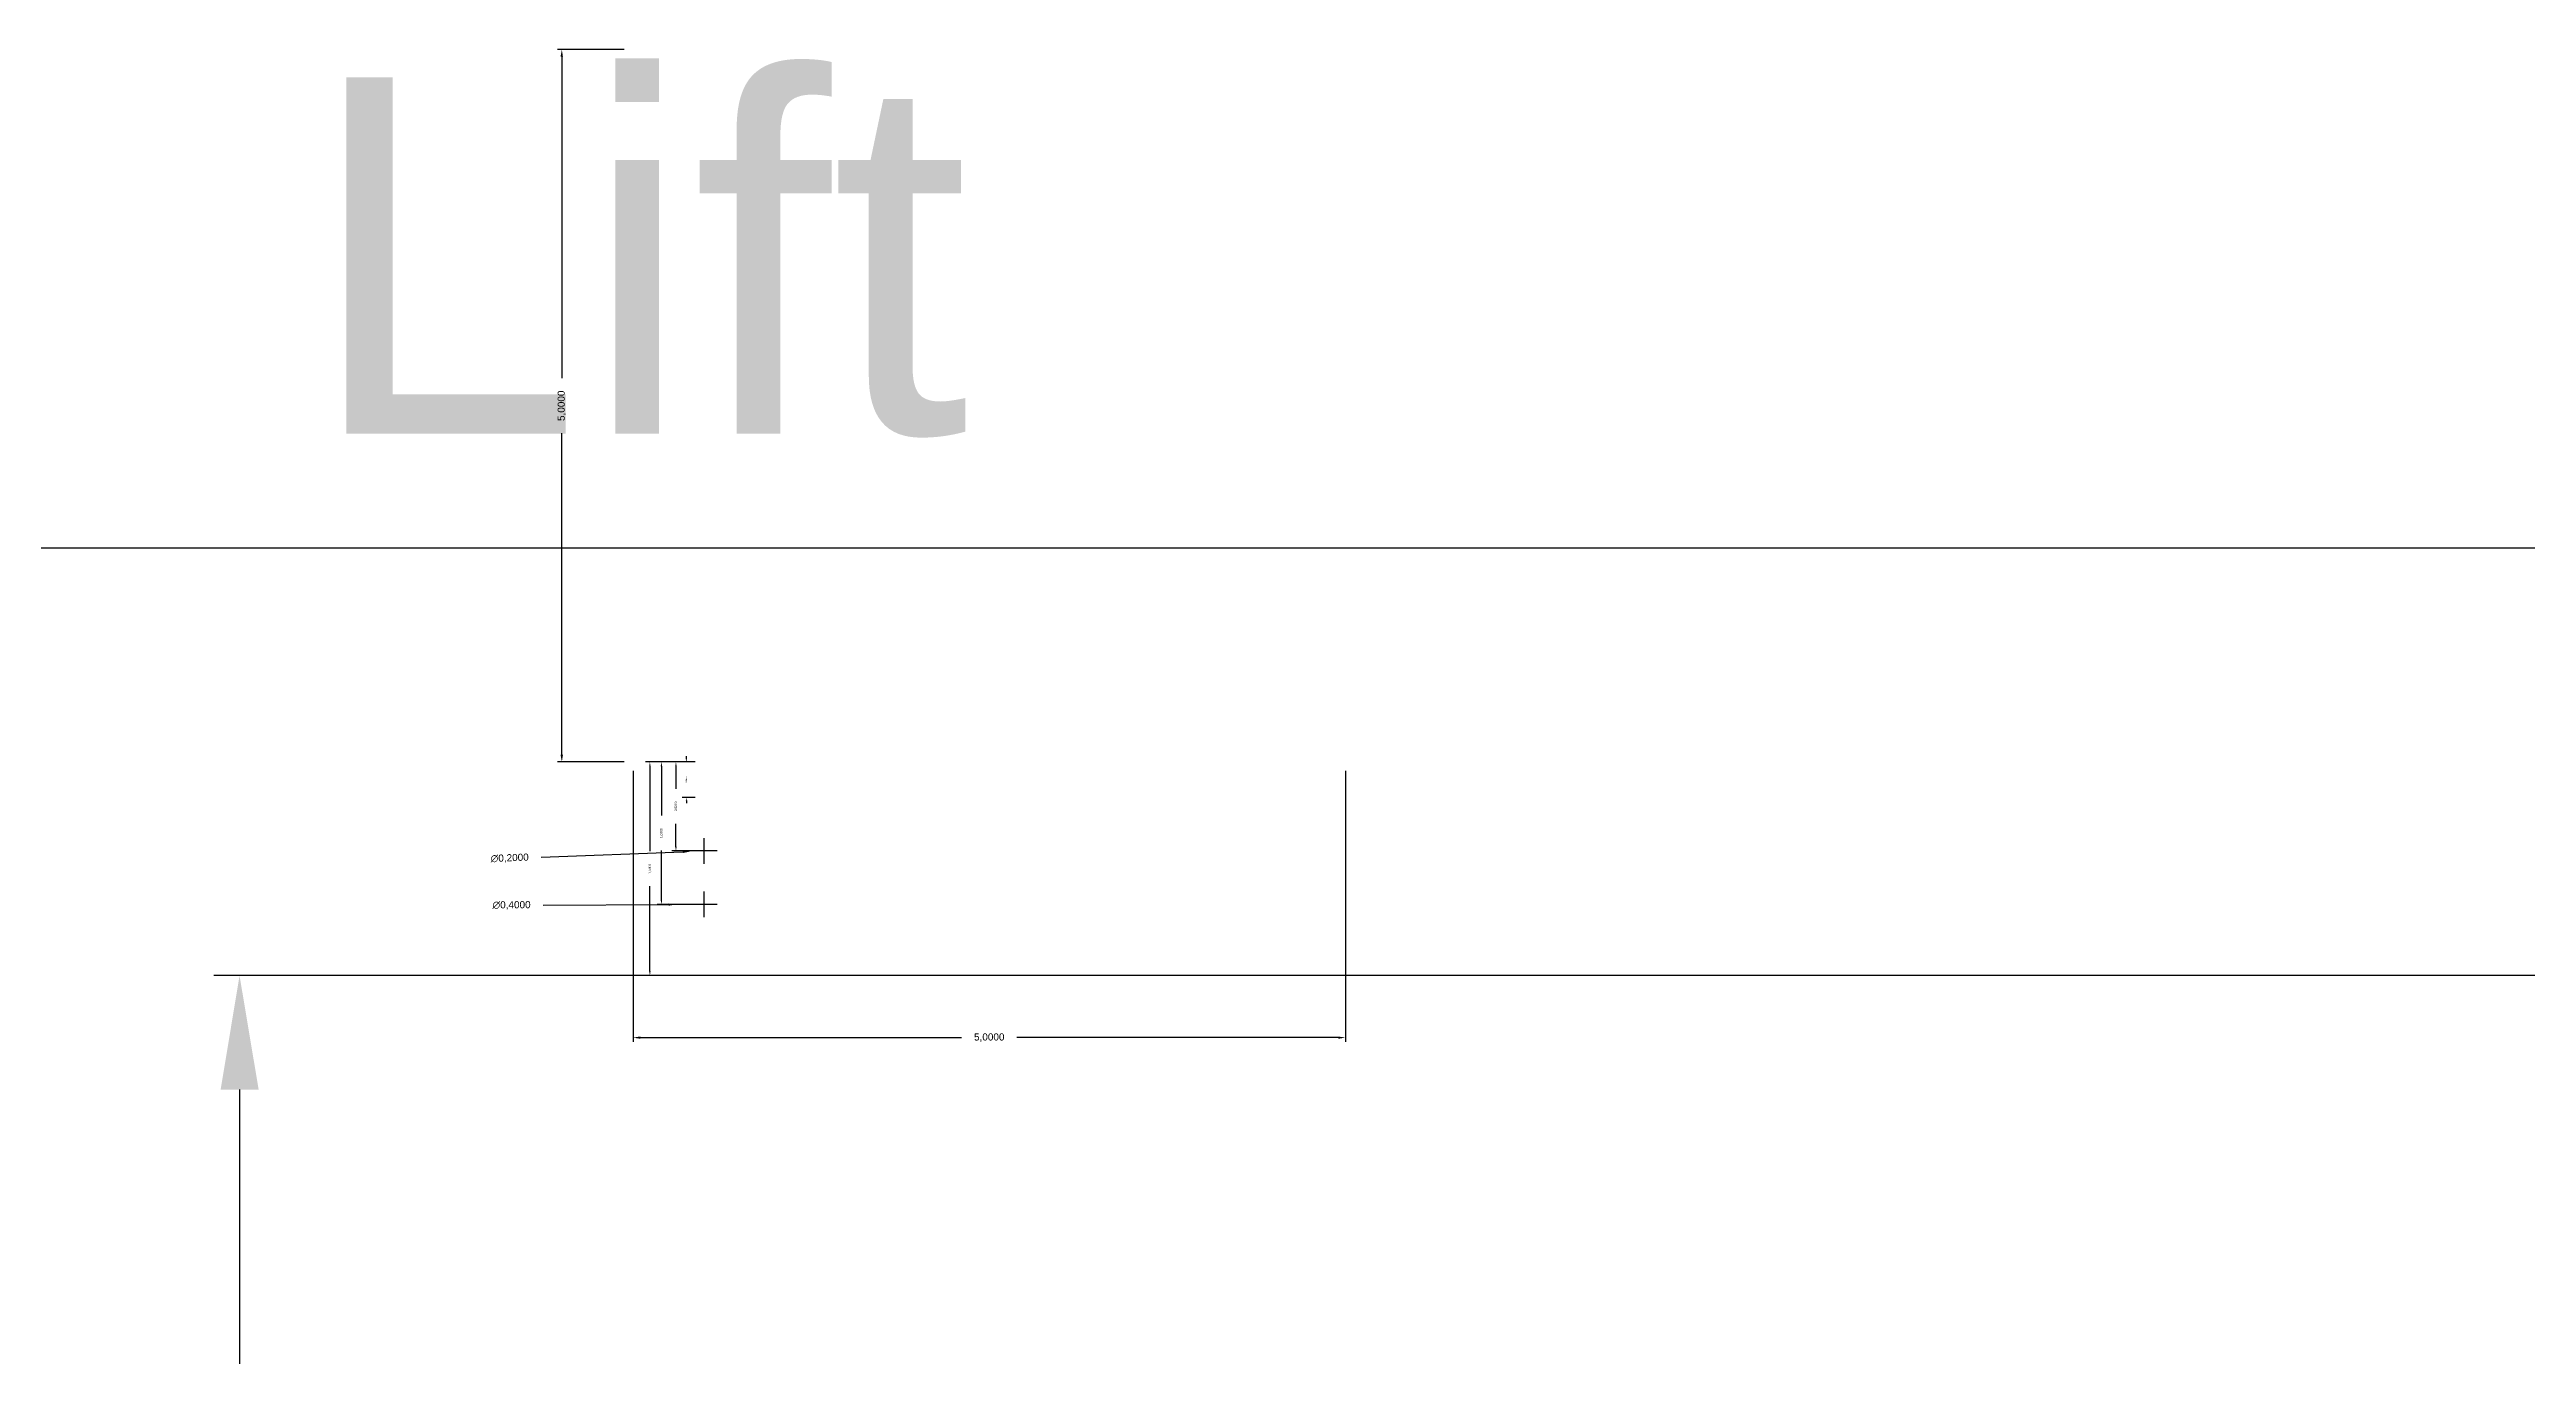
# Model space of a CAD drawing. Header units: millimetres. Extents: x -129 to 171, y -129 to 202.
# Drawn here: x 39.01 to 56.4, y 111.96 to 121.12 of the extents above; entities that cross this region are included whole.
import ezdxf

# ---------------------------------------------------------------- set-up
doc = ezdxf.new("R2010")
doc.units = ezdxf.units.MM
doc.header["$MEASUREMENT"] = 0
doc.layers.add('Dimensiuni corp 0', color=11, linetype='Continuous', plot=False)
doc.layers.add('Dimensiuni lift', color=11, linetype='Continuous', plot=False)
doc.layers.add('Text_1', color=231, linetype='Continuous')
doc.styles.get("Standard").update_dxf_attribs({"font": 'arial.ttf'})
doc.dimstyles.new('Mici', dxfattribs={"dimtxt": 0.05, "dimasz": 0.05, "dimexe": 0.03, "dimexo": 0.0625, "dimgap": 0.09, "dimtad": 0, "dimdec": 4, "dimzin": 0, "dimtxsty": 'Standard', "dimcen": 0.09, "dimclrd": 1, "dimclre": 1, "dimadec": 0, "dimazin": 0, "dimtfac": 1, "dimtdec": 4, "dimtofl": 0, "dimtmove": 0, "dimatfit": 3, "dimfxl": 1, "dimtolj": 1, "dimtzin": 0, "dimarcsym": 0})
doc.dimstyles.get("Standard").update_dxf_attribs({"dimtxt": 0.18, "dimasz": 0.18, "dimexe": 0.18, "dimexo": 0.0625, "dimgap": 0.09, "dimtad": 0, "dimtih": 1, "dimtoh": 1, "dimdec": 4, "dimzin": 0, "dimdsep": 46, "dimtxsty": 'Standard', "dimcen": 0.09, "dimadec": 0, "dimazin": 0, "dimtfac": 1, "dimtdec": 4, "dimtofl": 0, "dimtmove": 0, "dimatfit": 3, "dimfxl": 1, "dimtolj": 1, "dimtzin": 0, "dimarcsym": 0})

# ---------------------------------------------------------------- blocks, each defined once
blk = doc.blocks.new('*D94')
at = {"layer": 'Defpoints', "color": 0, "transparency": 16777216}
for p in [(58.377, 123.551), (57.877, 118.551), (58.377, 118.551)]:
    blk.add_point(p, dxfattribs=at)
at = {"layer": 'Dimensiuni lift', "color": 1, "lineweight": -2, "transparency": 16777216}
for p, q in [((58.314, 123.551), (57.847, 123.551)), ((57.877, 123.501), (57.877, 121.245)), ((57.877, 118.601), (57.877, 120.858)), ((58.314, 118.551), (57.847, 118.551))]:
    blk.add_line(p, q, dxfattribs=at)
at = {"layer": 'Dimensiuni lift', "color": 1, "transparency": 16777216}
for points in [[(57.868, 123.501), (57.885, 123.501), (57.877, 123.551)], [(57.868, 118.601), (57.885, 118.601), (57.877, 118.551)]]:
    blk.add_solid(points, dxfattribs=at)
at = {"layer": 'Dimensiuni lift', "color": 0, "transparency": 16777216, "insert": (57.877, 121.051), "char_height": 0.05, "attachment_point": 5, "rotation": 90}
blk.add_mtext('\\A1;5,0000', dxfattribs=at)
blk = doc.blocks.new('*D95')
at = {"layer": 'Defpoints', "color": 0, "transparency": 16777216}
for p in [(58.377, 118.551), (63.377, 118.551), (63.377, 116.616)]:
    blk.add_point(p, dxfattribs=at)
at = {"layer": 'Dimensiuni lift', "color": 1, "lineweight": -2, "transparency": 16777216}
for p, q in [((58.377, 118.489), (58.377, 116.586)), ((63.377, 118.489), (63.377, 116.586)), ((58.427, 116.616), (60.683, 116.616)), ((63.327, 116.616), (61.07, 116.616))]:
    blk.add_line(p, q, dxfattribs=at)
at = {"layer": 'Dimensiuni lift', "color": 1, "transparency": 16777216}
for points in [[(58.427, 116.624), (58.427, 116.608), (58.377, 116.616)], [(63.327, 116.624), (63.327, 116.608), (63.377, 116.616)]]:
    blk.add_solid(points, dxfattribs=at)
at = {"layer": 'Dimensiuni lift', "color": 0, "transparency": 16777216, "insert": (60.877, 116.616), "char_height": 0.05, "attachment_point": 5}
blk.add_mtext('\\A1;5,0000', dxfattribs=at)
blk = doc.blocks.new('*D98')
at = {"layer": 'Defpoints', "color": 0, "ltscale": 0.5, "transparency": 16777216}
for p in [(58.877, 118.551), (58.751, 118.301), (58.877, 118.301)]:
    blk.add_point(p, dxfattribs=at)
at = {"layer": 'Dimensiuni lift', "color": 1, "lineweight": -2, "ltscale": 0.5, "transparency": 16777216}
for p, q in [((58.751, 118.571), (58.751, 118.591)), ((58.814, 118.301), (58.721, 118.301)), ((58.751, 118.281), (58.751, 118.261))]:
    blk.add_line(p, q, dxfattribs=at)
at = {"layer": 'Dimensiuni lift', "color": 1, "ltscale": 0.5, "transparency": 16777216}
for points in [[(58.747, 118.571), (58.754, 118.571), (58.751, 118.551)], [(58.747, 118.281), (58.754, 118.281), (58.751, 118.301)]]:
    blk.add_solid(points, dxfattribs=at)
at = {"layer": 'Dimensiuni lift', "color": 0, "ltscale": 0.5, "transparency": 16777216, "insert": (58.751, 118.426), "char_height": 0.01, "attachment_point": 5, "rotation": 90}
blk.add_mtext('\\A1;0,2500', dxfattribs=at)
blk = doc.blocks.new('*D99')
at = {"layer": 'Defpoints', "color": 0, "transparency": 16777216}
for p in [(58.877, 118.551), (58.678, 117.926), (58.877, 117.926)]:
    blk.add_point(p, dxfattribs=at)
at = {"layer": 'Dimensiuni lift', "color": 1, "lineweight": -2, "transparency": 16777216}
for p, q in [((58.814, 118.551), (58.648, 118.551)), ((58.678, 118.521), (58.678, 118.362)), ((58.678, 117.956), (58.678, 118.116)), ((58.814, 117.926), (58.648, 117.926))]:
    blk.add_line(p, q, dxfattribs=at)
at = {"layer": 'Dimensiuni lift', "color": 1, "transparency": 16777216}
for points in [[(58.673, 118.521), (58.683, 118.521), (58.678, 118.551)], [(58.673, 117.956), (58.683, 117.956), (58.678, 117.926)]]:
    blk.add_solid(points, dxfattribs=at)
at = {"layer": 'Dimensiuni lift', "color": 0, "transparency": 16777216, "insert": (58.678, 118.239), "char_height": 0.016, "attachment_point": 5, "rotation": 90}
blk.add_mtext('\\A1;0,6250', dxfattribs=at)
blk = doc.blocks.new('*D100')
at = {"layer": 'Defpoints', "color": 0, "transparency": 16777216}
for p in [(58.877, 118.551), (58.576, 117.551), (58.877, 117.551)]:
    blk.add_point(p, dxfattribs=at)
at = {"layer": 'Dimensiuni lift', "color": 1, "lineweight": -2, "transparency": 16777216}
for p, q in [((58.814, 118.551), (58.546, 118.551)), ((58.576, 118.521), (58.576, 118.174)), ((58.576, 117.581), (58.576, 117.929)), ((58.814, 117.551), (58.546, 117.551))]:
    blk.add_line(p, q, dxfattribs=at)
at = {"layer": 'Dimensiuni lift', "color": 1, "transparency": 16777216}
for points in [[(58.571, 118.521), (58.581, 118.521), (58.576, 118.551)], [(58.571, 117.581), (58.581, 117.581), (58.576, 117.551)]]:
    blk.add_solid(points, dxfattribs=at)
at = {"layer": 'Dimensiuni lift', "color": 0, "transparency": 16777216, "insert": (58.576, 118.051), "char_height": 0.016, "attachment_point": 5, "rotation": 90}
blk.add_mtext('\\A1;1,0000', dxfattribs=at)
blk = doc.blocks.new('*D101')
at = {"layer": 'Defpoints', "color": 0, "transparency": 16777216}
for p in [(58.677, 117.55), (59.077, 117.552)]:
    blk.add_point(p, dxfattribs=at)
at = {"layer": 'Dimensiuni lift', "color": 1, "lineweight": -2, "transparency": 16777216}
for p, q in [((57.745, 117.545), (58.627, 117.55)), ((58.967, 117.551), (58.787, 117.551)), ((58.877, 117.461), (58.877, 117.641))]:
    blk.add_line(p, q, dxfattribs=at)
at = {"layer": 'Dimensiuni lift', "color": 1, "transparency": 16777216}
blk.add_solid([(58.626, 117.558), (58.627, 117.542), (58.677, 117.55)], dxfattribs=at)
at = {"layer": 'Dimensiuni lift', "color": 0, "transparency": 16777216, "insert": (57.524, 117.544), "char_height": 0.05, "attachment_point": 5, "rotation": 0.3117}
blk.add_mtext('\\A1;∅0,4000', dxfattribs=at)
blk = doc.blocks.new('*D102')
at = {"layer": 'Defpoints', "color": 0, "transparency": 16777216}
for p in [(58.777, 117.922), (58.976, 117.93)]:
    blk.add_point(p, dxfattribs=at)
at = {"layer": 'Dimensiuni lift', "color": 1, "lineweight": -2, "transparency": 16777216}
for p, q in [((57.732, 117.882), (58.727, 117.921)), ((58.967, 117.926), (58.787, 117.926)), ((58.877, 117.836), (58.877, 118.016))]:
    blk.add_line(p, q, dxfattribs=at)
at = {"layer": 'Dimensiuni lift', "color": 1, "transparency": 16777216}
blk.add_solid([(58.726, 117.929), (58.727, 117.912), (58.777, 117.922)], dxfattribs=at)
at = {"layer": 'Dimensiuni lift', "color": 0, "transparency": 16777216, "insert": (57.511, 117.874), "char_height": 0.05, "attachment_point": 5, "rotation": 2.2133}
blk.add_mtext('\\A1;∅0,2000', dxfattribs=at)
blk = doc.blocks.new('*D105')
at = {"layer": 'Defpoints', "color": 0, "transparency": 16777216}
for p in [(58.751, 118.551), (58.495, 117.051), (58.749, 117.051)]:
    blk.add_point(p, dxfattribs=at)
at = {"layer": 'Dimensiuni lift', "color": 1, "lineweight": -2, "transparency": 16777216}
for p, q in [((58.688, 118.551), (58.465, 118.551)), ((58.495, 118.521), (58.495, 117.924)), ((58.495, 117.081), (58.495, 117.679)), ((58.686, 117.051), (58.465, 117.051))]:
    blk.add_line(p, q, dxfattribs=at)
at = {"layer": 'Dimensiuni lift', "color": 1, "transparency": 16777216}
for points in [[(58.49, 118.521), (58.5, 118.521), (58.495, 118.551)], [(58.49, 117.081), (58.5, 117.081), (58.495, 117.051)]]:
    blk.add_solid(points, dxfattribs=at)
at = {"layer": 'Dimensiuni lift', "color": 0, "transparency": 16777216, "insert": (58.495, 117.801), "char_height": 0.016, "attachment_point": 5, "rotation": 90}
blk.add_mtext('\\A1;1,5000', dxfattribs=at)
blk = doc.blocks.new('*D252')
at = {"layer": 'Defpoints', "color": 0, "transparency": 16777216}
for p in [(55.615, 117.051), (76.877, 117.051), (76.877, 30.051)]:
    blk.add_point(p, dxfattribs=at)
at = {"layer": 'Dimensiuni corp 0', "color": 1, "lineweight": -2, "transparency": 16777216}
for p, q in [((76.814, 117.051), (55.435, 117.051)), ((55.615, 116.251), (55.615, 76.104)), ((55.615, 30.851), (55.615, 70.998)), ((76.814, 30.051), (55.435, 30.051))]:
    blk.add_line(p, q, dxfattribs=at)
at = {"layer": 'Dimensiuni corp 0', "color": 1, "transparency": 16777216}
for points in [[(55.482, 116.251), (55.749, 116.251), (55.615, 117.051)], [(55.482, 30.851), (55.749, 30.851), (55.615, 30.051)]]:
    blk.add_solid(points, dxfattribs=at)
at = {"layer": 'Dimensiuni corp 0', "color": 0, "transparency": 16777216, "insert": (55.615, 73.551), "char_height": 1, "attachment_point": 5, "rotation": 90}
blk.add_mtext('\\A1;87,0000', dxfattribs=at)
blk = doc.blocks.new('*D288')
at = {"layer": 'Defpoints', "color": 0, "transparency": 16777216}
for p in [(50.903, 120.051), (76.877, 120.051), (76.877, 30.051)]:
    blk.add_point(p, dxfattribs=at)
at = {"layer": 'Dimensiuni corp 0', "color": 1, "lineweight": -2, "transparency": 16777216}
for p, q in [((76.814, 120.051), (50.723, 120.051)), ((50.903, 119.251), (50.903, 77.604)), ((50.903, 30.851), (50.903, 72.499)), ((76.814, 30.051), (50.723, 30.051))]:
    blk.add_line(p, q, dxfattribs=at)
at = {"layer": 'Dimensiuni corp 0', "color": 1, "transparency": 16777216}
for points in [[(50.77, 119.251), (51.037, 119.251), (50.903, 120.051)], [(50.77, 30.851), (51.037, 30.851), (50.903, 30.051)]]:
    blk.add_solid(points, dxfattribs=at)
at = {"layer": 'Dimensiuni corp 0', "color": 0, "transparency": 16777216, "insert": (50.903, 75.051), "char_height": 1, "attachment_point": 5, "rotation": 90}
blk.add_mtext('\\A1;90,0000', dxfattribs=at)
blk = doc.blocks.new('A$Ca0c041a6')
at = {"layer": 'Text_1'}
blk.add_text('Lift', height=2.5, dxfattribs=at).set_placement((20.8008, 38.60434, 0.1))
at = {"layer": 'Dimensiuni corp 0'}
dim = blk.add_linear_dim(base=(15.62667, 37.8, -30), p1=(41.59982, -52.2, -30), p2=(41.59982, 37.8, -30), angle=90, dimstyle='Standard', dxfattribs=at)
dim.commit()
dim.dimension.update_dxf_attribs({"geometry": '*D288', "text_midpoint": (15.62667, -7.2, -30), "insert": (-35.27669, -82.25133)})
dim = blk.add_linear_dim(base=(20.3388, 34.8, -30), p1=(41.59982, -52.2, -30), p2=(41.59982, 34.8, -30), angle=90, dimstyle='Standard', dxfattribs=at)
dim.commit()
dim.dimension.update_dxf_attribs({"geometry": '*D252', "text_midpoint": (20.3388, -8.7, -30), "dimtype": 128, "insert": (-35.27669, -82.25133)})
at = {"layer": 'Dimensiuni lift'}
dim = blk.add_linear_dim(base=(22.59982, 36.3, 170), p1=(23.09982, 41.3, 170), p2=(23.09982, 36.3, 170), angle=90, dimstyle='Mici', override={"dimdsep": 44}, dxfattribs=at)
dim.commit()
dim.dimension.update_dxf_attribs({"geometry": '*D94', "text_midpoint": (22.59982, 38.8, 170), "insert": (-35.27669, -82.25133)})
at = {"layer": 'Dimensiuni lift', "ltscale": 0.5}
dim = blk.add_linear_dim(base=(23.47384, 36.05, 170), p1=(23.59982, 36.3, 170), p2=(23.59982, 36.05, 170), angle=90, dimstyle='Mici', override={"dimtxt": 0.01, "dimasz": 0.02, "dimdsep": 44, "dimse1": 1, "dimtofl": 0}, dxfattribs=at)
dim.commit()
dim.dimension.update_dxf_attribs({"geometry": '*D98', "text_midpoint": (23.47384, 36.175, 170), "insert": (-35.27669, -82.25133)})
at = {"layer": 'Dimensiuni lift'}
dim = blk.add_linear_dim(base=(28.09982, 34.36471, 170), p1=(23.09982, 36.3, 170), p2=(28.09982, 36.3, 170), dimstyle='Mici', override={"dimdsep": 44}, dxfattribs=at)
dim.commit()
dim.dimension.update_dxf_attribs({"geometry": '*D95', "text_midpoint": (25.59982, 34.36471, 170), "insert": (-35.27669, -82.25133)})
for base, p1, p2, picture, middle in [((23.21822, 34.8, 170), (23.47384, 36.3, 170), (23.47217, 34.8, 170), '*D105', (23.21822, 35.55, 170)), ((23.29897, 35.3, 170), (23.59982, 36.3, 170), (23.59982, 35.3, 170), '*D100', (23.29897, 35.8, 170)), ((23.40141, 35.675, 170), (23.59982, 36.3, 170), (23.59982, 35.675, 170), '*D99', (23.40141, 35.9875, 170))]:
    dim = blk.add_linear_dim(base=base, p1=p1, p2=p2, angle=90, dimstyle='Mici', override={"dimtxt": 0.016, "dimasz": 0.03}, dxfattribs=at)
    dim.commit()
    dim.dimension.update_dxf_attribs({"geometry": picture, "text_midpoint": middle, "dimtype": 128, "insert": (-35.27669, -82.25133)})
for p1, p2, picture, middle in [((23.69975, 35.67886, 172.2), (23.4999, 35.67114, 172.2), '*D102', (22.2347, 35.62224, 172.2)), ((23.79982, 35.30109, 172.2), (23.39983, 35.29891, 172.2), '*D101', (22.24744, 35.29264, 172.2))]:
    dim = blk.add_diameter_dim_2p(p1=p1, p2=p2, dimstyle='Mici', override={"dimdsep": 44}, dxfattribs=at)
    dim.commit()
    dim.dimension.update_dxf_attribs({"geometry": picture, "text_midpoint": middle, "dimtype": 131, "insert": (-35.27669, -82.25133)})

msp = doc.modelspace()

# ---------------------------------------------------------------- block references
msp.add_blockref('A$Ca0c041a6', (20.005, 79.822))

doc.saveas('drawing.dxf')
